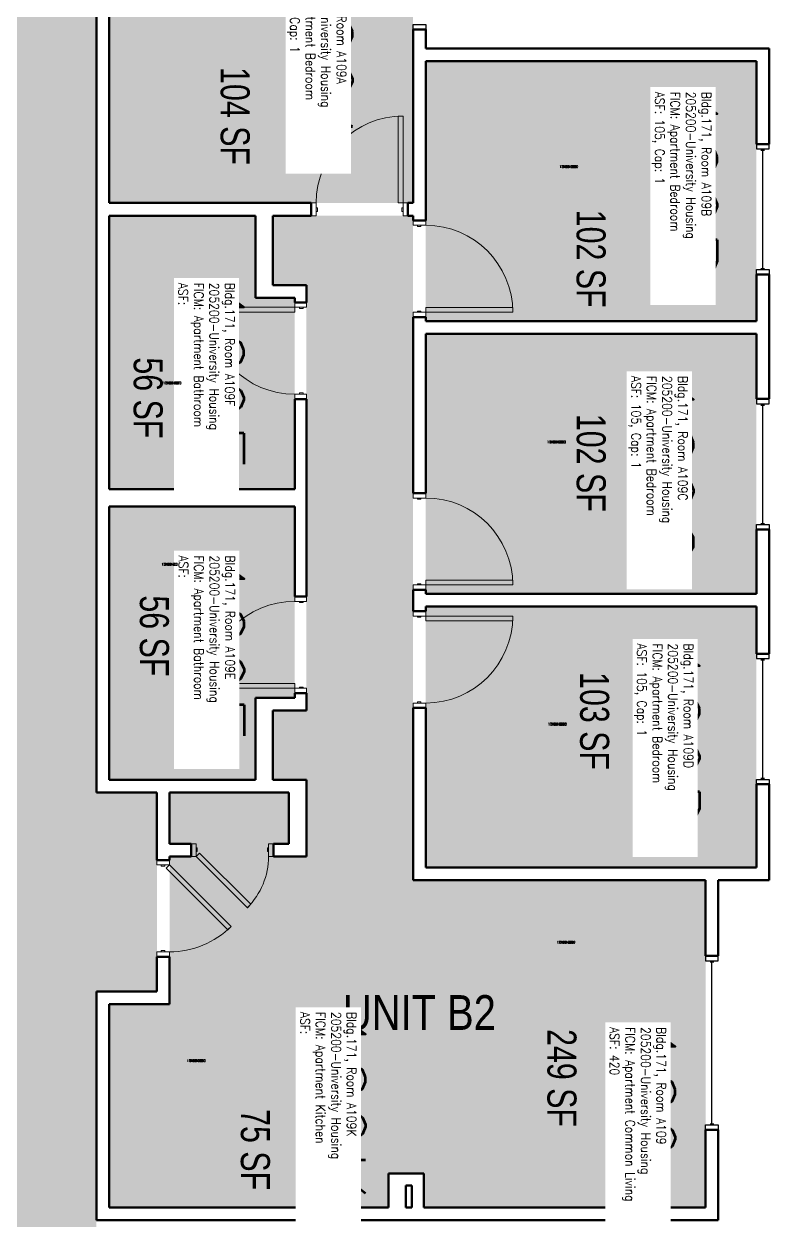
# Model space of a CAD drawing. Header units: inches. Extents: x 88 to 3257, y -489 to 2081.
# Drawn here: x 1608.7 to 1917, y -0.5 to 494.6 of the extents above; entities that cross this region are included whole.
import ezdxf
from ezdxf.enums import TextEntityAlignment as Align

# ---------------------------------------------------------------- set-up
doc = ezdxf.new("R2010")
doc.units = ezdxf.units.IN
doc.header["$LTSCALE"] = 48
doc.header["$MEASUREMENT"] = 0
for name, color, linetype in [('A-AREA-IDEN', 1, 'Continuous'), ('A-DOOR', 2, 'Continuous'), ('A-GLAZ', 1, 'Continuous'), ('A-IDEN-RNUM', 7, 'Continuous'), ('A-IDEN-SNUM', 4, 'Continuous'), ('A-IDEN-VNUM', 4, 'Continuous'), ('A-WALL', 5, 'Continuous'), ('AREA-TEXT', 3, 'Continuous'), ('Rooms-Category-Color', 7, 'Continuous'), ('Rooms-College-Color', 7, 'Continuous'), ('Rooms-Department-Color', 7, 'Continuous'), ('Rooms-Division-Color', 7, 'Continuous'), ('Rooms-Information', 7, 'Continuous')]:
    doc.layers.add(name, color=color, linetype=linetype)
doc.styles.add('AREA', font='arial.ttf', dxfattribs={"width": 0.75, "height": 12})
doc.styles.add('ROOMSNUMBER', font='txt.shx', dxfattribs={"height": 0.03})
doc.styles.add('ROOMVNUMBER', font='simplex.shx', dxfattribs={"width": 0.85})
doc.styles.get("Standard").update_dxf_attribs({"font": 'ARIALN.TTF'})
pattern_1 = [(315, (2289.79557, 603.73172), (0.088388348, 0.088388348), [])]

msp = doc.modelspace()

# ---------------------------------------------------------------- hatches: boundary and pattern name
h = msp.add_hatch()
h.set_pattern_fill('ANSI31', color=256, angle=-90, style=0)
h.set_pattern_definition(pattern_1)
h.paths.add_polyline_path([(1705.85, 272.26), (1705.85, 213.53), (1696.64, 213.53), (1696.64, 272.26)], flags=9)
h = msp.add_hatch()
h.set_pattern_fill('ANSI31', color=256, angle=-90, style=0)
h.set_pattern_definition(pattern_1)
h.paths.add_polyline_path([(1705.85, 272.26), (1705.85, 213.53), (1696.64, 213.53), (1696.64, 272.26)], flags=9)
at = {"layer": 'Rooms-Category-Color', "true_color": 0xadadad}
msp.add_hatch(color=253, dxfattribs=at).paths.add_polyline_path([(1638.7, 1084.25), (1578.7, 1084.25), (1578.7, 989.61), (1553.7, 989.61), (1553.7, 907.28), (1578.7, 907.28), (1578.7, 176.47), (1553.7, 176.47), (1553.7, 94.14), (1578.7, 94.14), (1578.7, -0.5), (1546.26, -0.5), (1546.26, -112), (1578.7, -112), (1578.7, -140), (1638.7, -140), (1638.7, 94.14), (1663.7, 94.14), (1663.7, 176.47), (1638.7, 176.47), (1638.7, 907.28), (1663.7, 907.28), (1663.7, 989.61), (1638.7, 989.61)])
at = {"layer": 'Rooms-Category-Color', "true_color": 0x728ef3}
for points in [[(1643.95, 539.25), (1769.7, 539.25), (1769.7, 420.5), (1643.95, 420.5)], [(1774.95, 479.25), (1911.7, 479.25), (1911.7, 371.63), (1774.95, 371.63)], [(1643.95, 415.25), (1643.95, 302.11), (1720.7, 302.11), (1720.7, 381.25), (1704.45, 381.25), (1704.45, 415.25)], [(1774.08, 4.75), (1774.08, 88.89), (1668.95, 88.89), (1668.95, 150.02), (1677.9, 150.02), (1677.9, 155.27), (1668.95, 155.27), (1668.95, 176.47), (1718.33, 176.47), (1718.33, 155.27), (1711.9, 155.27), (1711.9, 150.02), (1725.58, 150.02), (1725.58, 181.72), (1711.7, 181.72), (1711.7, 210.47), (1725.58, 210.47), (1725.58, 386.5), (1711.7, 386.5), (1711.7, 415.25), (1769.7, 415.25), (1769.7, 140.25), (1890.7, 140.25), (1890.7, 4.75)], [(1774.95, 366.38), (1911.7, 366.38), (1911.7, 258.75), (1774.95, 258.75)], [(1643.95, 294.86), (1643.95, 181.72), (1704.45, 181.72), (1704.45, 215.72), (1720.7, 215.72), (1720.7, 294.86)], [(1911.7, 145.5), (1774.95, 145.5), (1774.95, 253.5), (1911.7, 253.5)], [(1643.95, 88.89), (1774.08, 88.89), (1774.08, 18.75), (1759.45, 18.75), (1759.45, 4.75), (1643.95, 4.75)]]:
    msp.add_hatch(color=171, dxfattribs=at).paths.add_polyline_path(points)
at = {"layer": 'Rooms-College-Color', "true_color": 0xadadad}
for points in [[(1638.7, 1084.25), (1578.7, 1084.25), (1578.7, 989.61), (1553.7, 989.61), (1553.7, 907.28), (1578.7, 907.28), (1578.7, 176.47), (1553.7, 176.47), (1553.7, 94.14), (1578.7, 94.14), (1578.7, -0.5), (1546.26, -0.5), (1546.26, -112), (1578.7, -112), (1578.7, -140), (1638.7, -140), (1638.7, 94.14), (1663.7, 94.14), (1663.7, 176.47), (1638.7, 176.47), (1638.7, 907.28), (1663.7, 907.28), (1663.7, 989.61), (1638.7, 989.61)], [(1643.95, 539.25), (1769.7, 539.25), (1769.7, 420.5), (1643.95, 420.5)], [(1774.95, 479.25), (1911.7, 479.25), (1911.7, 371.63), (1774.95, 371.63)], [(1643.95, 415.25), (1643.95, 302.11), (1720.7, 302.11), (1720.7, 381.25), (1704.45, 381.25), (1704.45, 415.25)], [(1774.08, 4.75), (1774.08, 88.89), (1668.95, 88.89), (1668.95, 150.02), (1677.9, 150.02), (1677.9, 155.27), (1668.95, 155.27), (1668.95, 176.47), (1718.33, 176.47), (1718.33, 155.27), (1711.9, 155.27), (1711.9, 150.02), (1725.58, 150.02), (1725.58, 181.72), (1711.7, 181.72), (1711.7, 210.47), (1725.58, 210.47), (1725.58, 386.5), (1711.7, 386.5), (1711.7, 415.25), (1769.7, 415.25), (1769.7, 140.25), (1890.7, 140.25), (1890.7, 4.75)], [(1774.95, 366.38), (1911.7, 366.38), (1911.7, 258.75), (1774.95, 258.75)], [(1643.95, 294.86), (1643.95, 181.72), (1704.45, 181.72), (1704.45, 215.72), (1720.7, 215.72), (1720.7, 294.86)], [(1911.7, 145.5), (1774.95, 145.5), (1774.95, 253.5), (1911.7, 253.5)], [(1643.95, 88.89), (1774.08, 88.89), (1774.08, 18.75), (1759.45, 18.75), (1759.45, 4.75), (1643.95, 4.75)]]:
    msp.add_hatch(color=253, dxfattribs=at).paths.add_polyline_path(points)
at = {"layer": 'Rooms-Department-Color', "true_color": 0xacacac}
msp.add_hatch(color=253, dxfattribs=at).paths.add_polyline_path([(1638.7, 1084.25), (1578.7, 1084.25), (1578.7, 989.61), (1553.7, 989.61), (1553.7, 907.28), (1578.7, 907.28), (1578.7, 176.47), (1553.7, 176.47), (1553.7, 94.14), (1578.7, 94.14), (1578.7, -0.5), (1546.26, -0.5), (1546.26, -112), (1578.7, -112), (1578.7, -140), (1638.7, -140), (1638.7, 94.14), (1663.7, 94.14), (1663.7, 176.47), (1638.7, 176.47), (1638.7, 907.28), (1663.7, 907.28), (1663.7, 989.61), (1638.7, 989.61)])
at = {"layer": 'Rooms-Department-Color', "true_color": 0x604aed}
for points in [[(1643.95, 539.25), (1769.7, 539.25), (1769.7, 420.5), (1643.95, 420.5)], [(1774.95, 479.25), (1911.7, 479.25), (1911.7, 371.63), (1774.95, 371.63)], [(1643.95, 415.25), (1643.95, 302.11), (1720.7, 302.11), (1720.7, 381.25), (1704.45, 381.25), (1704.45, 415.25)], [(1774.08, 4.75), (1774.08, 88.89), (1668.95, 88.89), (1668.95, 150.02), (1677.9, 150.02), (1677.9, 155.27), (1668.95, 155.27), (1668.95, 176.47), (1718.33, 176.47), (1718.33, 155.27), (1711.9, 155.27), (1711.9, 150.02), (1725.58, 150.02), (1725.58, 181.72), (1711.7, 181.72), (1711.7, 210.47), (1725.58, 210.47), (1725.58, 386.5), (1711.7, 386.5), (1711.7, 415.25), (1769.7, 415.25), (1769.7, 140.25), (1890.7, 140.25), (1890.7, 4.75)], [(1774.95, 366.38), (1911.7, 366.38), (1911.7, 258.75), (1774.95, 258.75)], [(1643.95, 294.86), (1643.95, 181.72), (1704.45, 181.72), (1704.45, 215.72), (1720.7, 215.72), (1720.7, 294.86)], [(1911.7, 145.5), (1774.95, 145.5), (1774.95, 253.5), (1911.7, 253.5)], [(1643.95, 88.89), (1774.08, 88.89), (1774.08, 18.75), (1759.45, 18.75), (1759.45, 4.75), (1643.95, 4.75)]]:
    msp.add_hatch(color=173, dxfattribs=at).paths.add_polyline_path(points)
at = {"layer": 'Rooms-Division-Color', "true_color": 0xadadad}
msp.add_hatch(color=253, dxfattribs=at).paths.add_polyline_path([(1638.7, 1084.25), (1578.7, 1084.25), (1578.7, 989.61), (1553.7, 989.61), (1553.7, 907.28), (1578.7, 907.28), (1578.7, 176.47), (1553.7, 176.47), (1553.7, 94.14), (1578.7, 94.14), (1578.7, -0.5), (1546.26, -0.5), (1546.26, -112), (1578.7, -112), (1578.7, -140), (1638.7, -140), (1638.7, 94.14), (1663.7, 94.14), (1663.7, 176.47), (1638.7, 176.47), (1638.7, 907.28), (1663.7, 907.28), (1663.7, 989.61), (1638.7, 989.61)])
at = {"layer": 'Rooms-Division-Color', "true_color": 0x604aed}
for points in [[(1643.95, 539.25), (1769.7, 539.25), (1769.7, 420.5), (1643.95, 420.5)], [(1774.95, 479.25), (1911.7, 479.25), (1911.7, 371.63), (1774.95, 371.63)], [(1643.95, 415.25), (1643.95, 302.11), (1720.7, 302.11), (1720.7, 381.25), (1704.45, 381.25), (1704.45, 415.25)], [(1774.08, 4.75), (1774.08, 88.89), (1668.95, 88.89), (1668.95, 150.02), (1677.9, 150.02), (1677.9, 155.27), (1668.95, 155.27), (1668.95, 176.47), (1718.33, 176.47), (1718.33, 155.27), (1711.9, 155.27), (1711.9, 150.02), (1725.58, 150.02), (1725.58, 181.72), (1711.7, 181.72), (1711.7, 210.47), (1725.58, 210.47), (1725.58, 386.5), (1711.7, 386.5), (1711.7, 415.25), (1769.7, 415.25), (1769.7, 140.25), (1890.7, 140.25), (1890.7, 4.75)], [(1774.95, 366.38), (1911.7, 366.38), (1911.7, 258.75), (1774.95, 258.75)], [(1643.95, 294.86), (1643.95, 181.72), (1704.45, 181.72), (1704.45, 215.72), (1720.7, 215.72), (1720.7, 294.86)], [(1911.7, 145.5), (1774.95, 145.5), (1774.95, 253.5), (1911.7, 253.5)], [(1643.95, 88.89), (1774.08, 88.89), (1774.08, 18.75), (1759.45, 18.75), (1759.45, 4.75), (1643.95, 4.75)]]:
    msp.add_hatch(color=173, dxfattribs=at).paths.add_polyline_path(points)

# ---------------------------------------------------------------- linework, layer by layer
at = {"layer": 'A-DOOR', "linetype": 'Continuous', "lineweight": 18}
for points in [[(1765.58, 420.5), (1763.58, 420.5), (1763.58, 456.5), (1765.58, 456.5)], [(1765.58, 420.5), (1763.58, 420.5), (1763.58, 456.5), (1765.58, 456.5)], [(1729.58, 415.25), (1727.58, 415.25), (1727.58, 420.5), (1729.58, 420.5)], [(1729.58, 415.25), (1727.58, 415.25), (1727.58, 420.5), (1729.58, 420.5)], [(1729.58, 417), (1730.08, 417), (1730.08, 418.5), (1729.58, 418.5)], [(1729.58, 417), (1730.08, 417), (1730.08, 418.5), (1729.58, 418.5)], [(1765.58, 417), (1765.08, 417), (1765.08, 418.5), (1765.58, 418.5)], [(1765.58, 417), (1765.08, 417), (1765.08, 418.5), (1765.58, 418.5)], [(1765.58, 415.25), (1767.58, 415.25), (1767.58, 420.5), (1765.58, 420.5)], [(1765.58, 415.25), (1767.58, 415.25), (1767.58, 420.5), (1765.58, 420.5)], [(1769.7, 411.25), (1769.7, 413.25), (1774.95, 413.25), (1774.95, 411.25)], [(1769.7, 411.25), (1769.7, 413.25), (1774.95, 413.25), (1774.95, 411.25)], [(1771.45, 411.25), (1771.45, 410.75), (1772.95, 410.75), (1772.95, 411.25)], [(1771.45, 411.25), (1771.45, 410.75), (1772.95, 410.75), (1772.95, 411.25)], [(1720.7, 377.36), (1720.7, 375.36), (1684.7, 375.36), (1684.7, 377.36)], [(1720.7, 377.36), (1720.7, 375.36), (1684.7, 375.36), (1684.7, 377.36)], [(1725.58, 377.36), (1725.58, 379.36), (1720.7, 379.36), (1720.7, 377.36)], [(1725.58, 377.36), (1725.58, 379.36), (1720.7, 379.36), (1720.7, 377.36)], [(1724.2, 377.36), (1724.2, 376.86), (1722.7, 376.86), (1722.7, 377.36)], [(1724.2, 377.36), (1724.2, 376.86), (1722.7, 376.86), (1722.7, 377.36)], [(1774.95, 375.25), (1774.95, 377.25), (1810.95, 377.25), (1810.95, 375.25)], [(1774.95, 375.25), (1774.95, 377.25), (1810.95, 377.25), (1810.95, 375.25)], [(1769.7, 375.25), (1769.7, 373.25), (1774.95, 373.25), (1774.95, 375.25)], [(1769.7, 375.25), (1769.7, 373.25), (1774.95, 373.25), (1774.95, 375.25)], [(1771.45, 375.25), (1771.45, 375.75), (1772.95, 375.75), (1772.95, 375.25)], [(1771.45, 375.25), (1771.45, 375.75), (1772.95, 375.75), (1772.95, 375.25)], [(1724.2, 341.36), (1724.2, 341.86), (1722.7, 341.86), (1722.7, 341.36)], [(1724.2, 341.36), (1724.2, 341.86), (1722.7, 341.86), (1722.7, 341.36)], [(1725.58, 341.36), (1725.58, 339.36), (1720.7, 339.36), (1720.7, 341.36)], [(1725.58, 341.36), (1725.58, 339.36), (1720.7, 339.36), (1720.7, 341.36)], [(1769.7, 298.38), (1769.7, 300.38), (1774.95, 300.38), (1774.95, 298.38)], [(1769.7, 298.38), (1769.7, 300.38), (1774.95, 300.38), (1774.95, 298.38)], [(1771.45, 298.38), (1771.45, 297.88), (1772.95, 297.88), (1772.95, 298.38)], [(1771.45, 298.38), (1771.45, 297.88), (1772.95, 297.88), (1772.95, 298.38)], [(1771.45, 262.38), (1771.45, 262.88), (1772.95, 262.88), (1772.95, 262.38)], [(1771.45, 262.38), (1771.45, 262.88), (1772.95, 262.88), (1772.95, 262.38)], [(1774.95, 262.38), (1774.95, 264.38), (1810.95, 264.38), (1810.95, 262.38)], [(1774.95, 262.38), (1774.95, 264.38), (1810.95, 264.38), (1810.95, 262.38)], [(1725.58, 255.61), (1725.58, 257.61), (1720.7, 257.61), (1720.7, 255.61)], [(1725.58, 255.61), (1725.58, 257.61), (1720.7, 257.61), (1720.7, 255.61)], [(1769.7, 262.38), (1769.7, 260.38), (1774.95, 260.38), (1774.95, 262.38)], [(1769.7, 262.38), (1769.7, 260.38), (1774.95, 260.38), (1774.95, 262.38)], [(1724.2, 255.61), (1724.2, 255.11), (1722.7, 255.11), (1722.7, 255.61)], [(1724.2, 255.61), (1724.2, 255.11), (1722.7, 255.11), (1722.7, 255.61)], [(1769.7, 249.5), (1769.7, 251.5), (1774.95, 251.5), (1774.95, 249.5)], [(1769.7, 249.5), (1769.7, 251.5), (1774.95, 251.5), (1774.95, 249.5)], [(1771.45, 249.5), (1771.45, 249), (1772.95, 249), (1772.95, 249.5)], [(1771.45, 249.5), (1771.45, 249), (1772.95, 249), (1772.95, 249.5)], [(1774.95, 249.5), (1774.95, 247.5), (1810.95, 247.5), (1810.95, 249.5)], [(1774.95, 249.5), (1774.95, 247.5), (1810.95, 247.5), (1810.95, 249.5)], [(1720.7, 219.61), (1720.7, 221.61), (1684.7, 221.61), (1684.7, 219.61)], [(1720.7, 219.61), (1720.7, 221.61), (1684.7, 221.61), (1684.7, 219.61)], [(1725.58, 219.61), (1725.58, 217.61), (1720.7, 217.61), (1720.7, 219.61)], [(1725.58, 219.61), (1725.58, 217.61), (1720.7, 217.61), (1720.7, 219.61)], [(1724.2, 219.61), (1724.2, 220.11), (1722.7, 220.11), (1722.7, 219.61)], [(1724.2, 219.61), (1724.2, 220.11), (1722.7, 220.11), (1722.7, 219.61)], [(1769.7, 213.5), (1769.7, 211.5), (1774.95, 211.5), (1774.95, 213.5)], [(1769.7, 213.5), (1769.7, 211.5), (1774.95, 211.5), (1774.95, 213.5)], [(1771.45, 213.5), (1771.45, 214), (1772.95, 214), (1772.95, 213.5)], [(1771.45, 213.5), (1771.45, 214), (1772.95, 214), (1772.95, 213.5)], [(1679.9, 155.27), (1677.9, 155.27), (1677.9, 150.02), (1679.9, 150.02)], [(1679.9, 155.27), (1677.9, 155.27), (1677.9, 150.02), (1679.9, 150.02)], [(1679.9, 153.52), (1680.4, 153.52), (1680.4, 152.02), (1679.9, 152.02)], [(1679.9, 153.52), (1680.4, 153.52), (1680.4, 152.02), (1679.9, 152.02)], [(1709.9, 153.52), (1709.4, 153.52), (1709.4, 152.02), (1709.9, 152.02)], [(1709.9, 153.52), (1709.4, 153.52), (1709.4, 152.02), (1709.9, 152.02)], [(1709.9, 155.27), (1711.9, 155.27), (1711.9, 150.02), (1709.9, 150.02)], [(1709.9, 155.27), (1711.9, 155.27), (1711.9, 150.02), (1709.9, 150.02)], [(1679.9, 150.02), (1681.32, 151.43), (1702.53, 130.22), (1701.12, 128.81)], [(1679.9, 150.02), (1681.32, 151.43), (1702.53, 130.22), (1701.12, 128.81)], [(1663.7, 146.53), (1663.7, 148.53), (1668.95, 148.53), (1668.95, 146.53)], [(1663.7, 146.53), (1663.7, 148.53), (1668.95, 148.53), (1668.95, 146.53)], [(1665.45, 146.53), (1665.45, 146.03), (1666.95, 146.03), (1666.95, 146.53)], [(1665.45, 146.53), (1665.45, 146.03), (1666.95, 146.03), (1666.95, 146.53)], [(1668.95, 146.53), (1667.54, 145.12), (1692.99, 119.66), (1694.41, 121.08)], [(1668.95, 146.53), (1667.54, 145.12), (1692.99, 119.66), (1694.41, 121.08)], [(1663.7, 110.53), (1663.7, 108.53), (1668.95, 108.53), (1668.95, 110.53)], [(1663.7, 110.53), (1663.7, 108.53), (1668.95, 108.53), (1668.95, 110.53)], [(1665.45, 110.53), (1665.45, 111.03), (1666.95, 111.03), (1666.95, 110.53)], [(1665.45, 110.53), (1665.45, 111.03), (1666.95, 111.03), (1666.95, 110.53)]]:
    msp.add_lwpolyline(points, close=True, dxfattribs=at)
at = {"layer": 'A-DOOR', "linetype": 'Continuous', "lineweight": 18, "extrusion": (0, 0, -1)}
for centre, radius, start, end in [((-1765.58, 420.5), 36, 0, 90), ((-1765.58, 420.5), 36, 0, 90), ((-1774.95, 375.25), 36, 90, 180), ((-1774.95, 375.25), 36, 90, 180), ((-1720.7, 377.36), 36, 270, 0), ((-1720.7, 377.36), 36, 270, 0), ((-1774.95, 262.38), 36, 90, 180), ((-1774.95, 262.38), 36, 90, 180), ((-1679.9, 150.02), 30, 180, 225), ((-1679.9, 150.02), 30, 180, 225)]:
    msp.add_arc(centre, radius, start, end, dxfattribs=at)
at = {"layer": 'A-DOOR', "linetype": 'Continuous', "lineweight": 18}
for centre, start, end in [((1720.7, 219.61), 90, 180), ((1720.7, 219.61), 90, 180), ((1774.95, 249.5), 270, 0), ((1774.95, 249.5), 270, 0), ((1668.95, 146.53), 270, 315), ((1668.95, 146.53), 270, 315)]:
    msp.add_arc(centre, 36, start, end, dxfattribs=at)
at = {"layer": 'A-GLAZ', "linetype": 'Continuous', "lineweight": 25}
for p, q in [((1913.58, 442.4), (1915.08, 442.4)), ((1913.58, 442.4), (1915.08, 442.4)), ((1914.33, 393.4), (1914.33, 442.4)), ((1914.33, 393.4), (1914.33, 442.4)), ((1913.58, 393.4), (1915.08, 393.4)), ((1913.58, 393.4), (1915.08, 393.4)), ((1913.58, 336.88), (1915.08, 336.88)), ((1913.58, 336.88), (1915.08, 336.88)), ((1914.33, 287.88), (1914.33, 336.88)), ((1914.33, 287.88), (1914.33, 336.88)), ((1913.58, 287.88), (1915.08, 287.88)), ((1913.58, 287.88), (1915.08, 287.88)), ((1913.58, 231.41), (1915.08, 231.41)), ((1913.58, 231.41), (1915.08, 231.41)), ((1914.33, 182.41), (1914.33, 231.41)), ((1914.33, 182.41), (1914.33, 231.41)), ((1913.58, 182.41), (1915.08, 182.41)), ((1913.58, 182.41), (1915.08, 182.41)), ((1892.58, 106.37), (1894.08, 106.37)), ((1892.58, 106.37), (1894.08, 106.37)), ((1893.33, 39.37), (1893.33, 106.37)), ((1893.33, 39.37), (1893.33, 106.37)), ((1892.58, 39.37), (1894.08, 39.37)), ((1892.58, 39.37), (1894.08, 39.37))]:
    msp.add_line(p, q, dxfattribs=at)
for points in [[(1774.95, 494.37), (1774.95, 492.37), (1769.7, 492.37), (1769.7, 494.37)], [(1774.95, 494.37), (1774.95, 492.37), (1769.7, 492.37), (1769.7, 494.37)], [(1916.95, 442.9), (1916.95, 444.9), (1911.7, 444.9), (1911.7, 442.9)], [(1916.95, 442.9), (1916.95, 444.9), (1911.7, 444.9), (1911.7, 442.9)], [(1916.95, 392.9), (1916.95, 390.9), (1911.7, 390.9), (1911.7, 392.9)], [(1916.95, 392.9), (1916.95, 390.9), (1911.7, 390.9), (1911.7, 392.9)], [(1916.95, 337.38), (1916.95, 339.38), (1911.7, 339.38), (1911.7, 337.38)], [(1916.95, 337.38), (1916.95, 339.38), (1911.7, 339.38), (1911.7, 337.38)], [(1916.95, 287.38), (1916.95, 285.38), (1911.7, 285.38), (1911.7, 287.38)], [(1916.95, 287.38), (1916.95, 285.38), (1911.7, 285.38), (1911.7, 287.38)], [(1916.95, 231.91), (1916.95, 233.91), (1911.7, 233.91), (1911.7, 231.91)], [(1916.95, 231.91), (1916.95, 233.91), (1911.7, 233.91), (1911.7, 231.91)], [(1916.95, 181.91), (1916.95, 179.91), (1911.7, 179.91), (1911.7, 181.91)], [(1916.95, 181.91), (1916.95, 179.91), (1911.7, 179.91), (1911.7, 181.91)], [(1895.95, 106.87), (1895.95, 108.87), (1890.7, 108.87), (1890.7, 106.87)], [(1895.95, 106.87), (1895.95, 108.87), (1890.7, 108.87), (1890.7, 106.87)], [(1895.95, 38.87), (1895.95, 36.87), (1890.7, 36.87), (1890.7, 38.87)], [(1895.95, 38.87), (1895.95, 36.87), (1890.7, 36.87), (1890.7, 38.87)]]:
    msp.add_lwpolyline(points, close=True, dxfattribs=at)
at = {"layer": 'A-WALL', "linetype": 'Continuous', "lineweight": 50}
for p, q in [((1638.7, 544.5), (1638.7, 415.88)), ((1638.7, 544.5), (1638.7, 415.88)), ((1643.95, 420.5), (1643.95, 539.25)), ((1643.95, 420.5), (1643.95, 539.25)), ((1774.95, 492.37), (1769.7, 492.37)), ((1769.7, 492.37), (1769.7, 483.88)), ((1774.95, 492.37), (1769.7, 492.37)), ((1769.7, 492.37), (1769.7, 483.88)), ((1774.95, 484.5), (1774.95, 492.37)), ((1774.95, 484.5), (1774.95, 492.37)), ((1769.7, 483.88), (1769.7, 420.5)), ((1769.7, 483.88), (1769.7, 420.5)), ((1916.95, 484.5), (1774.95, 484.5)), ((1916.95, 484.5), (1774.95, 484.5)), ((1916.95, 444.9), (1916.95, 484.5)), ((1916.95, 444.9), (1916.95, 484.5)), ((1774.95, 479.25), (1911.7, 479.25)), ((1774.95, 413.25), (1774.95, 479.25)), ((1774.95, 479.25), (1911.7, 479.25)), ((1774.95, 413.25), (1774.95, 479.25)), ((1911.7, 479.25), (1911.7, 444.9)), ((1911.7, 479.25), (1911.7, 444.9)), ((1911.7, 444.9), (1916.95, 444.9)), ((1911.7, 444.9), (1916.95, 444.9)), ((1724.95, 420.5), (1643.95, 420.5)), ((1724.95, 420.5), (1643.95, 420.5)), ((1727.58, 420.5), (1724.95, 420.5)), ((1727.58, 420.5), (1724.95, 420.5)), ((1727.58, 415.25), (1727.58, 420.5)), ((1727.58, 415.25), (1727.58, 420.5)), ((1769.7, 420.5), (1767.58, 420.5)), ((1767.58, 420.5), (1767.58, 415.25)), ((1769.7, 420.5), (1767.58, 420.5)), ((1767.58, 420.5), (1767.58, 415.25)), ((1638.7, 415.88), (1638.7, 176.47)), ((1638.7, 415.88), (1638.7, 176.47)), ((1643.95, 415.25), (1704.45, 415.25)), ((1643.95, 302.11), (1643.95, 415.25)), ((1643.95, 415.25), (1704.45, 415.25)), ((1643.95, 302.11), (1643.95, 415.25)), ((1704.45, 415.25), (1704.45, 381.25)), ((1704.45, 415.25), (1704.45, 381.25)), ((1711.7, 415.25), (1724.95, 415.25)), ((1711.7, 386.5), (1711.7, 415.25)), ((1711.7, 415.25), (1724.95, 415.25)), ((1711.7, 386.5), (1711.7, 415.25)), ((1724.95, 415.25), (1727.58, 415.25)), ((1724.95, 415.25), (1727.58, 415.25)), ((1767.58, 415.25), (1769.7, 415.25)), ((1767.58, 415.25), (1769.7, 415.25)), ((1769.7, 415.25), (1769.7, 413.25)), ((1769.7, 415.25), (1769.7, 413.25)), ((1769.7, 413.25), (1774.95, 413.25)), ((1769.7, 413.25), (1774.95, 413.25)), ((1725.58, 386.5), (1711.7, 386.5)), ((1725.58, 386.5), (1711.7, 386.5)), ((1725.58, 379.36), (1725.58, 386.5)), ((1725.58, 379.36), (1725.58, 386.5)), ((1916.95, 390.9), (1911.7, 390.9)), ((1911.7, 390.9), (1911.7, 371.63)), ((1916.95, 390.9), (1911.7, 390.9)), ((1911.7, 390.9), (1911.7, 371.63)), ((1916.95, 339.38), (1916.95, 390.9)), ((1916.95, 339.38), (1916.95, 390.9)), ((1704.45, 381.25), (1720.7, 381.25)), ((1704.45, 381.25), (1720.7, 381.25)), ((1720.7, 381.25), (1720.7, 379.36)), ((1720.7, 381.25), (1720.7, 379.36)), ((1720.7, 379.36), (1725.58, 379.36)), ((1720.7, 379.36), (1725.58, 379.36)), ((1774.95, 373.25), (1769.7, 373.25)), ((1769.7, 373.25), (1769.7, 300.38)), ((1774.95, 373.25), (1769.7, 373.25)), ((1769.7, 373.25), (1769.7, 300.38)), ((1774.95, 371.63), (1774.95, 373.25)), ((1774.95, 371.63), (1774.95, 373.25)), ((1911.7, 371.63), (1774.95, 371.63)), ((1911.7, 371.63), (1774.95, 371.63)), ((1774.95, 366.38), (1911.7, 366.38)), ((1774.95, 300.38), (1774.95, 366.38)), ((1774.95, 366.38), (1911.7, 366.38)), ((1774.95, 300.38), (1774.95, 366.38)), ((1911.7, 366.38), (1911.7, 339.38)), ((1911.7, 366.38), (1911.7, 339.38)), ((1725.58, 339.36), (1720.7, 339.36)), ((1720.7, 339.36), (1720.7, 302.11)), ((1725.58, 339.36), (1720.7, 339.36)), ((1720.7, 339.36), (1720.7, 302.11)), ((1725.58, 257.61), (1725.58, 339.36)), ((1725.58, 257.61), (1725.58, 339.36)), ((1911.7, 339.38), (1916.95, 339.38)), ((1911.7, 339.38), (1916.95, 339.38)), ((1720.7, 302.11), (1643.95, 302.11)), ((1720.7, 302.11), (1643.95, 302.11)), ((1769.7, 300.38), (1774.95, 300.38)), ((1769.7, 300.38), (1774.95, 300.38)), ((1643.95, 294.86), (1720.7, 294.86)), ((1643.95, 181.72), (1643.95, 294.86)), ((1643.95, 294.86), (1720.7, 294.86)), ((1643.95, 181.72), (1643.95, 294.86)), ((1720.7, 294.86), (1720.7, 257.61)), ((1720.7, 294.86), (1720.7, 257.61)), ((1916.95, 285.38), (1911.7, 285.38)), ((1911.7, 285.38), (1911.7, 258.75)), ((1916.95, 285.38), (1911.7, 285.38)), ((1911.7, 285.38), (1911.7, 258.75)), ((1916.95, 233.91), (1916.95, 285.38)), ((1916.95, 233.91), (1916.95, 285.38)), ((1720.7, 257.61), (1725.58, 257.61)), ((1720.7, 257.61), (1725.58, 257.61)), ((1774.95, 260.38), (1769.7, 260.38)), ((1769.7, 260.38), (1769.7, 251.5)), ((1774.95, 260.38), (1769.7, 260.38)), ((1769.7, 260.38), (1769.7, 251.5)), ((1774.95, 258.75), (1774.95, 260.38)), ((1774.95, 258.75), (1774.95, 260.38)), ((1911.7, 258.75), (1774.95, 258.75)), ((1911.7, 258.75), (1774.95, 258.75)), ((1774.95, 253.5), (1911.7, 253.5)), ((1774.95, 251.5), (1774.95, 253.5)), ((1774.95, 253.5), (1911.7, 253.5)), ((1774.95, 251.5), (1774.95, 253.5)), ((1911.7, 253.5), (1911.7, 233.91)), ((1911.7, 253.5), (1911.7, 233.91)), ((1769.7, 251.5), (1774.95, 251.5)), ((1769.7, 251.5), (1774.95, 251.5)), ((1911.7, 233.91), (1916.95, 233.91)), ((1911.7, 233.91), (1916.95, 233.91)), ((1720.7, 215.72), (1704.45, 215.72)), ((1704.45, 215.72), (1704.45, 181.72)), ((1720.7, 215.72), (1704.45, 215.72)), ((1704.45, 215.72), (1704.45, 181.72)), ((1725.58, 217.61), (1720.7, 217.61)), ((1720.7, 217.61), (1720.7, 215.72)), ((1725.58, 217.61), (1720.7, 217.61)), ((1720.7, 217.61), (1720.7, 215.72)), ((1725.58, 210.47), (1725.58, 217.61)), ((1725.58, 210.47), (1725.58, 217.61)), ((1711.7, 210.47), (1725.58, 210.47)), ((1711.7, 181.72), (1711.7, 210.47)), ((1711.7, 210.47), (1725.58, 210.47)), ((1711.7, 181.72), (1711.7, 210.47)), ((1774.95, 211.5), (1769.7, 211.5)), ((1769.7, 211.5), (1769.7, 140.25)), ((1774.95, 211.5), (1769.7, 211.5)), ((1769.7, 211.5), (1769.7, 140.25)), ((1774.95, 145.5), (1774.95, 211.5)), ((1774.95, 145.5), (1774.95, 211.5)), ((1704.45, 181.72), (1643.95, 181.72)), ((1704.45, 181.72), (1643.95, 181.72)), ((1725.58, 181.72), (1711.7, 181.72)), ((1725.58, 181.72), (1711.7, 181.72)), ((1725.58, 150.02), (1725.58, 181.72)), ((1725.58, 150.02), (1725.58, 181.72)), ((1916.95, 179.91), (1911.7, 179.91)), ((1911.7, 179.91), (1911.7, 145.5)), ((1916.95, 179.91), (1911.7, 179.91)), ((1911.7, 179.91), (1911.7, 145.5)), ((1916.95, 140.25), (1916.95, 179.91)), ((1916.95, 140.25), (1916.95, 179.91)), ((1638.7, 176.47), (1663.7, 176.47)), ((1638.7, 176.47), (1663.7, 176.47)), ((1663.7, 176.47), (1663.7, 148.53)), ((1663.7, 176.47), (1663.7, 148.53)), ((1668.95, 155.27), (1668.95, 176.47)), ((1668.95, 176.47), (1718.33, 176.47)), ((1668.95, 155.27), (1668.95, 176.47)), ((1668.95, 176.47), (1718.33, 176.47)), ((1718.33, 176.47), (1718.33, 155.27)), ((1718.33, 176.47), (1718.33, 155.27)), ((1677.9, 155.27), (1668.95, 155.27)), ((1677.9, 155.27), (1668.95, 155.27)), ((1677.9, 150.02), (1677.9, 155.27)), ((1677.9, 150.02), (1677.9, 155.27)), ((1718.33, 155.27), (1711.9, 155.27)), ((1711.9, 155.27), (1711.9, 150.02)), ((1718.33, 155.27), (1711.9, 155.27)), ((1711.9, 155.27), (1711.9, 150.02)), ((1668.95, 150.02), (1677.9, 150.02)), ((1668.95, 148.53), (1668.95, 150.02)), ((1668.95, 150.02), (1677.9, 150.02)), ((1668.95, 148.53), (1668.95, 150.02)), ((1711.9, 150.02), (1725.58, 150.02)), ((1711.9, 150.02), (1725.58, 150.02)), ((1663.7, 148.53), (1668.95, 148.53)), ((1663.7, 148.53), (1668.95, 148.53)), ((1911.7, 145.5), (1774.95, 145.5)), ((1911.7, 145.5), (1774.95, 145.5)), ((1769.7, 140.25), (1890.7, 140.25)), ((1769.7, 140.25), (1890.7, 140.25)), ((1890.7, 140.25), (1890.7, 108.87)), ((1890.7, 140.25), (1890.7, 108.87)), ((1895.95, 140.25), (1916.95, 140.25)), ((1895.95, 108.87), (1895.95, 140.25)), ((1895.95, 140.25), (1916.95, 140.25)), ((1895.95, 108.87), (1895.95, 140.25)), ((1668.95, 108.53), (1663.7, 108.53)), ((1663.7, 108.53), (1663.7, 94.14)), ((1668.95, 108.53), (1663.7, 108.53)), ((1663.7, 108.53), (1663.7, 94.14)), ((1668.95, 88.89), (1668.95, 108.53)), ((1668.95, 88.89), (1668.95, 108.53)), ((1890.7, 108.87), (1895.95, 108.87)), ((1890.7, 108.87), (1895.95, 108.87)), ((1638.7, 94.14), (1638.7, -0.5)), ((1663.7, 94.14), (1638.7, 94.14)), ((1638.7, 94.14), (1638.7, -0.5)), ((1663.7, 94.14), (1638.7, 94.14)), ((1643.95, 4.75), (1643.95, 88.89)), ((1643.95, 88.89), (1668.95, 88.89)), ((1643.95, 4.75), (1643.95, 88.89)), ((1643.95, 88.89), (1668.95, 88.89)), ((1895.95, 36.87), (1890.7, 36.87)), ((1890.7, 36.87), (1890.7, 4.75)), ((1895.95, 36.87), (1890.7, 36.87)), ((1890.7, 36.87), (1890.7, 4.75)), ((1895.95, -0.5), (1895.95, 36.87)), ((1895.95, -0.5), (1895.95, 36.87)), ((1759.45, 18.75), (1759.45, 4.75)), ((1774.08, 18.75), (1759.45, 18.75)), ((1759.45, 18.75), (1759.45, 4.75)), ((1774.08, 18.75), (1759.45, 18.75)), ((1774.08, 4.75), (1774.08, 18.75)), ((1774.08, 4.75), (1774.08, 18.75)), ((1766.7, 4.75), (1766.7, 13.88)), ((1766.7, 13.88), (1769.2, 13.88)), ((1766.7, 4.75), (1766.7, 13.88)), ((1766.7, 13.88), (1769.2, 13.88)), ((1769.2, 13.88), (1769.2, 4.75)), ((1769.2, 13.88), (1769.2, 4.75)), ((1759.45, 4.75), (1643.95, 4.75)), ((1759.45, 4.75), (1643.95, 4.75)), ((1769.2, 4.75), (1766.7, 4.75)), ((1769.2, 4.75), (1766.7, 4.75)), ((1890.7, 4.75), (1774.08, 4.75)), ((1890.7, 4.75), (1774.08, 4.75)), ((1638.7, -0.5), (1895.95, -0.5)), ((1638.7, -0.5), (1895.95, -0.5))]:
    msp.add_line(p, q, dxfattribs=at)

# ---------------------------------------------------------------- texts
at = {"layer": 'A-AREA-IDEN', "linetype": 'ByBlock'}
msp.add_text('UNIT B2', height=14.4, dxfattribs=at).set_placement((1803.92, 85.41), align=Align.MIDDLE_RIGHT)
at = {"layer": 'A-IDEN-RNUM', "style": 'ROOMSNUMBER', "width": 0.85}
for s, p in [('0109-B0', (1834.08, 435.03)), ('0109-F0', (1670.04, 345.46)), ('0109-C0', (1829, 321.07)), ('0109-E0', (1669.39, 270.42)), ('0109-D0', (1829.38, 204.28)), ('0109-00', (1832.95, 114)), ('0109-K0', (1679.97, 65))]:
    msp.add_text(s, height=1, dxfattribs=at).set_placement(p, align=Align.CENTER)
at = {"layer": 'A-IDEN-SNUM', "style": 'ROOMSNUMBER', "width": 0.85}
for s, p in [('1710A109B0', (1834.08, 435.03)), ('1710A109F0', (1670.04, 345.46)), ('1710A109C0', (1829, 321.07)), ('1710A109E0', (1669.39, 270.42)), ('1710A109D0', (1829.38, 204.28)), ('1710A10900', (1832.95, 114)), ('1710A109K0', (1679.97, 65))]:
    msp.add_text(s, height=1, dxfattribs=at).set_placement(p, align=Align.CENTER)
at = {"layer": 'A-IDEN-VNUM', "style": 'ROOMVNUMBER', "width": 0.85}
for s, p in [('109A', (1731.08, 481.66)), ('109B', (1882.01, 428.33)), ('109F', (1686.16, 349.78)), ('109C', (1872.24, 310.11)), ('109E', (1686.25, 236.89)), ('109D', (1874.61, 199.91)), ('109K', (1736.56, 47.41)), ('109', (1864.64, 52.61))]:
    msp.add_text(s, height=27, rotation=270, dxfattribs=at).set_placement(p, align=Align.MIDDLE_CENTER)
at = {"layer": 'AREA-TEXT', "style": 'AREA', "width": 0.75}
for s, p in [('104 SF', (1696.08, 456.49)), ('102 SF', (1843.33, 397.45)), ('56 SF', (1660.09, 339.83)), ('102 SF', (1843.37, 312.95)), ('56 SF', (1662.66, 241.31)), ('103 SF', (1844.79, 206.06)), ('249 SF', (1831.27, 58.3)), ('75 SF', (1704.44, 28.66))]:
    msp.add_text(s, height=12, rotation=270, dxfattribs=at).set_placement(p, align=Align.MIDDLE_CENTER)

# ---------------------------------------------------------------- next in the draw order: texts
at = {"layer": 'Rooms-Information', "char_height": 3.8571, "width": 86.4, "attachment_point": 7, "rotation": 270, "style": 'ROOMVNUMBER', "bg_fill": 3, "box_fill_scale": 1.5, "bg_fill_color": 256, "bg_fill_true_color": 13158600, "bg_fill_transparency": 0}
for s, insert in [('Bldg.171, Room A109A^M^J205200-University Housing^M^JFICM: Apartment Bedroom^M^JASF: 105, Cap: 1', (1717.58, 521)), ('Bldg.171, Room A109B^M^J205200-University Housing^M^JFICM: Apartment Bedroom^M^JASF: 105, Cap: 1', (1868.51, 466.58)), ('Bldg.171, Room A109F^M^J205200-University Housing^M^JFICM: Apartment Bathroom^M^JASF: ', (1672.66, 387.48)), ('Bldg.171, Room A109C^M^J205200-University Housing^M^JFICM: Apartment Bedroom^M^JASF: 105, Cap: 1', (1858.74, 348.91)), ('Bldg.171, Room A109E^M^J205200-University Housing^M^JFICM: Apartment Bathroom^M^JASF: ', (1672.75, 274.59)), ('Bldg.171, Room A109D^M^J205200-University Housing^M^JFICM: Apartment Bedroom^M^JASF: 105, Cap: 1', (1861.11, 238.16)), ('Bldg.171, Room A109K^M^J205200-University Housing^M^JFICM: Apartment Kitchen^M^JASF: ', (1723.06, 85.66)), ('Bldg.171, Room A109^M^J205200-University Housing^M^JFICM: Apartment Common Living^M^JASF: 420', (1851.14, 79.39))]:
    msp.add_mtext(s, dxfattribs=dict(at, insert=insert))

doc.saveas('drawing.dxf')
